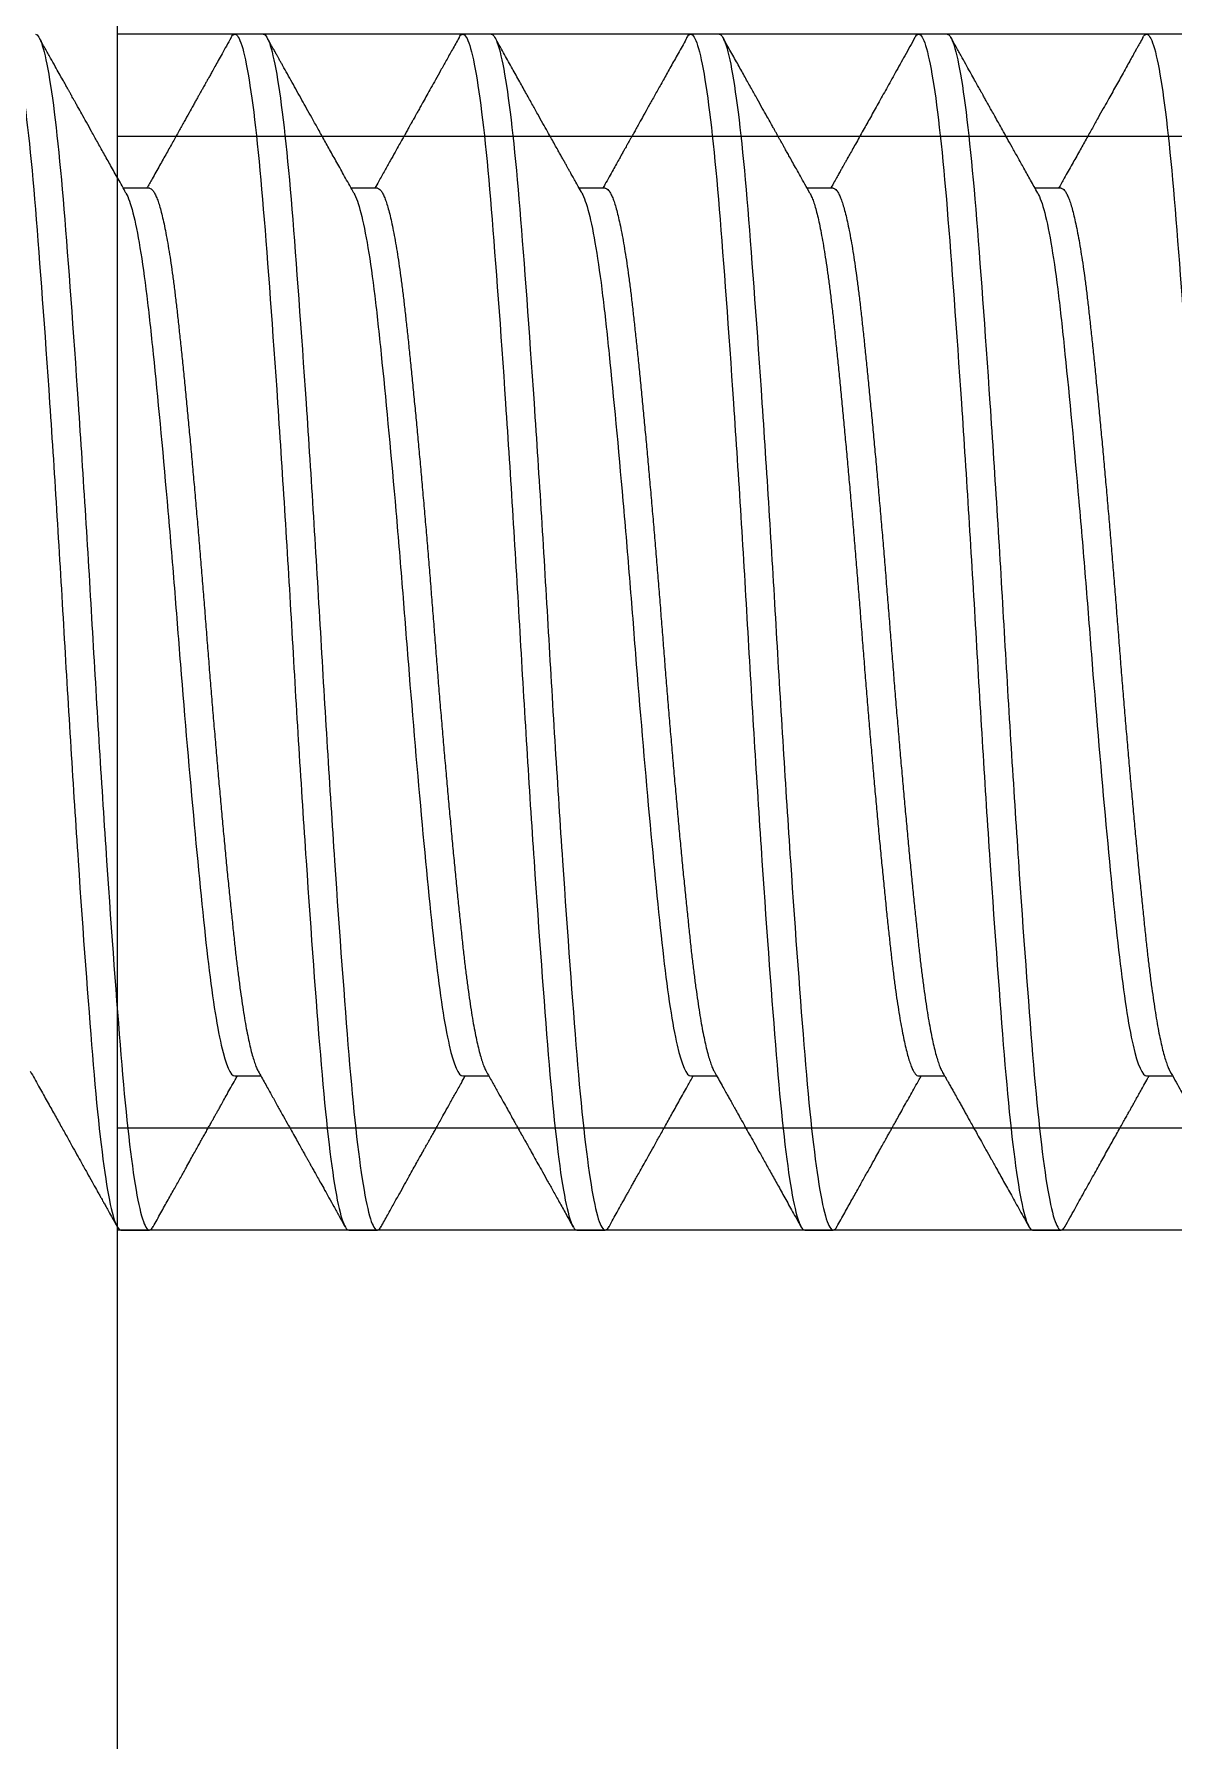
# Model space of a CAD drawing. Extents: x -82 to 113, y -82 to 93.
# Drawn here: x 25.2514 to 25.4077, y 70.3466 to 70.5806 of the extents above; entities that cross this region are included whole.
import ezdxf

# ---------------------------------------------------------------- set-up
doc = ezdxf.new("R2010")
doc.units = 0
doc.header["$MEASUREMENT"] = 0
doc.linetypes.add('HIDDEN', pattern=[0.375, 0.25, -0.125])
doc.linetypes.add('SLD-Solid', pattern=[0])
doc.layers.get('0').update_dxf_attribs({"linetype": 'CONTINUOUS'})
doc.layers.add('Ballons', color=7, linetype='CONTINUOUS')

# ---------------------------------------------------------------- blocks, each defined once
blk = doc.blocks.new('25206')
at = {"color": 7, "linetype": 'HIDDEN', "lineweight": 0}
for p, q in [((-0.082, 0), (-0.082, -0.59)), ((-0.068, 0), (-0.068, -0.59)), ((0.068, -0.59), (0.068, 0)), ((0.082, 0), (0.082, -0.59)), ((-0.082, -0.27), (-0.082, -0.59)), ((0.082, -0.27), (0.082, -0.59))]:
    blk.add_line(p, q, dxfattribs=at)
at = {"color": 7, "linetype": 'Continuous', "lineweight": 15}
blk.add_line((-0.375, -0.59), (0.375, -0.59), dxfattribs=at)
blk = doc.blocks.new('25174')
at = {"color": 7, "linetype": 'SLD-Solid', "lineweight": 15}
for p, q in [((0.5625, 0.082), (0.55859, 0.082)), ((0.59375, 0.082), (0.58984, 0.082)), ((0.625, 0.082), (0.62109, 0.082)), ((0.65625, 0.082), (0.65234, 0.082)), ((0.6875, 0.082), (0.68359, 0.082)), ((0.54688, 0.06086), (0.54331, 0.06086)), ((0.57812, 0.06086), (0.57456, 0.06086)), ((0.60938, 0.06086), (0.60581, 0.06086)), ((0.64063, 0.06086), (0.63706, 0.06086)), ((0.67187, 0.06086), (0.66831, 0.06086)), ((0.55859, -0.06086), (0.56216, -0.06086)), ((0.58984, -0.06086), (0.59341, -0.06086)), ((0.62109, -0.06086), (0.62466, -0.06086)), ((0.65234, -0.06086), (0.65591, -0.06086)), ((0.68359, -0.06086), (0.68716, -0.06086))]:
    blk.add_line(p, q, dxfattribs=at)
for points, knots in [([(0.54688, -0.082), (0.54627, -0.082), (0.5456, -0.07992), (0.54425, -0.0716), (0.54357, -0.06538), (0.54237, -0.05059), (0.54169, -0.04143), (0.54034, -0.02133), (0.53966, -0.01046), (0.53846, 0.01046), (0.53779, 0.02133), (0.53643, 0.04143), (0.53576, 0.05059), (0.53455, 0.06538), (0.53388, 0.0716), (0.53253, 0.07992), (0.53185, 0.082), (0.53125, 0.082)], [0, 0, 0, 0, 0.125, 0.125, 0.25, 0.25, 0.375, 0.375, 0.5, 0.5, 0.625, 0.625, 0.75, 0.75, 0.875, 0.875, 1, 1, 1, 1]), ([(0.55859, 0.082), (0.55853, 0.08199), (0.5584, 0.08196), (0.55823, 0.08179), (0.55812, 0.08159), (0.55808, 0.08151)], [0, 0, 0, 0, 0.3742095, 0.7511306, 1, 1, 1, 1]), ([(0.57422, -0.082), (0.57362, -0.082), (0.57294, -0.07992), (0.57159, -0.0716), (0.57091, -0.06538), (0.56971, -0.05059), (0.56904, -0.04143), (0.56768, -0.02133), (0.56701, -0.01046), (0.5658, 0.01046), (0.56513, 0.02133), (0.56378, 0.04143), (0.5631, 0.05059), (0.5619, 0.06538), (0.56122, 0.0716), (0.55987, 0.07992), (0.5592, 0.082), (0.55859, 0.082)], [0, 0, 0, 0, 0.125, 0.125, 0.25, 0.25, 0.375, 0.375, 0.5, 0.5, 0.625, 0.625, 0.75, 0.75, 0.875, 0.875, 1, 1, 1, 1]), ([(0.57812, -0.082), (0.57752, -0.082), (0.57685, -0.07992), (0.5755, -0.0716), (0.57482, -0.06538), (0.57362, -0.05059), (0.57294, -0.04143), (0.57159, -0.02133), (0.57091, -0.01046), (0.56971, 0.01046), (0.56904, 0.02133), (0.56768, 0.04143), (0.56701, 0.05059), (0.5658, 0.06538), (0.56513, 0.0716), (0.56378, 0.07992), (0.5631, 0.082), (0.5625, 0.082)], [0, 0, 0, 0, 0.125, 0.125, 0.25, 0.25, 0.375, 0.375, 0.5, 0.5, 0.625, 0.625, 0.75, 0.75, 0.875, 0.875, 1, 1, 1, 1]), ([(0.58984, 0.082), (0.58978, 0.08199), (0.58965, 0.08196), (0.58948, 0.08179), (0.58937, 0.08159), (0.58933, 0.08151)], [0, 0, 0, 0, 0.374058, 0.750827, 1, 1, 1, 1]), ([(0.60547, -0.082), (0.60487, -0.082), (0.60419, -0.07992), (0.60284, -0.0716), (0.60216, -0.06538), (0.60096, -0.05059), (0.60029, -0.04143), (0.59893, -0.02133), (0.59826, -0.01046), (0.59705, 0.01046), (0.59638, 0.02133), (0.59503, 0.04143), (0.59435, 0.05059), (0.59315, 0.06538), (0.59247, 0.0716), (0.59112, 0.07992), (0.59045, 0.082), (0.58984, 0.082)], [0, 0, 0, 0, 0.125, 0.125, 0.25, 0.25, 0.375, 0.375, 0.5, 0.5, 0.625, 0.625, 0.75, 0.75, 0.875, 0.875, 1, 1, 1, 1]), ([(0.60938, -0.082), (0.60877, -0.082), (0.6081, -0.07992), (0.60675, -0.0716), (0.60607, -0.06538), (0.60487, -0.05059), (0.60419, -0.04143), (0.60284, -0.02133), (0.60216, -0.01046), (0.60096, 0.01046), (0.60029, 0.02133), (0.59893, 0.04143), (0.59826, 0.05059), (0.59705, 0.06538), (0.59638, 0.0716), (0.59503, 0.07992), (0.59435, 0.082), (0.59375, 0.082)], [0, 0, 0, 0, 0.125, 0.125, 0.25, 0.25, 0.375, 0.375, 0.5, 0.5, 0.625, 0.625, 0.75, 0.75, 0.875, 0.875, 1, 1, 1, 1]), ([(0.62109, 0.082), (0.62103, 0.08199), (0.6209, 0.08196), (0.62073, 0.08179), (0.62062, 0.08159), (0.62058, 0.08151)], [0, 0, 0, 0, 0.374093, 0.750897, 1, 1, 1, 1]), ([(0.63672, -0.082), (0.63612, -0.082), (0.63544, -0.07992), (0.63409, -0.0716), (0.63341, -0.06538), (0.63221, -0.05059), (0.63154, -0.04143), (0.63018, -0.02133), (0.62951, -0.01046), (0.6283, 0.01046), (0.62763, 0.02133), (0.62628, 0.04143), (0.6256, 0.05059), (0.6244, 0.06538), (0.62372, 0.0716), (0.62237, 0.07992), (0.6217, 0.082), (0.62109, 0.082)], [0, 0, 0, 0, 0.125, 0.125, 0.25, 0.25, 0.375, 0.375, 0.5, 0.5, 0.625, 0.625, 0.75, 0.75, 0.875, 0.875, 1, 1, 1, 1]), ([(0.64063, -0.082), (0.64002, -0.082), (0.63935, -0.07992), (0.638, -0.0716), (0.63732, -0.06538), (0.63612, -0.05059), (0.63544, -0.04143), (0.63409, -0.02133), (0.63341, -0.01046), (0.63221, 0.01046), (0.63154, 0.02133), (0.63018, 0.04143), (0.62951, 0.05059), (0.6283, 0.06538), (0.62763, 0.0716), (0.62628, 0.07992), (0.6256, 0.082), (0.625, 0.082)], [0, 0, 0, 0, 0.125, 0.125, 0.25, 0.25, 0.375, 0.375, 0.5, 0.5, 0.625, 0.625, 0.75, 0.75, 0.875, 0.875, 1, 1, 1, 1]), ([(0.65234, 0.082), (0.65228, 0.08199), (0.65215, 0.08196), (0.65198, 0.08179), (0.65187, 0.08159), (0.65183, 0.08151)], [0, 0, 0, 0, 0.374184, 0.75108, 1, 1, 1, 1]), ([(0.66797, -0.082), (0.66737, -0.082), (0.66669, -0.07992), (0.66534, -0.0716), (0.66466, -0.06538), (0.66346, -0.05059), (0.66279, -0.04143), (0.66143, -0.02133), (0.66076, -0.01046), (0.65955, 0.01046), (0.65888, 0.02133), (0.65753, 0.04143), (0.65685, 0.05059), (0.65565, 0.06538), (0.65497, 0.0716), (0.65362, 0.07992), (0.65295, 0.082), (0.65234, 0.082)], [0, 0, 0, 0, 0.125, 0.125, 0.25, 0.25, 0.375, 0.375, 0.5, 0.5, 0.625, 0.625, 0.75, 0.75, 0.875, 0.875, 1, 1, 1, 1]), ([(0.67187, -0.082), (0.67127, -0.082), (0.6706, -0.07992), (0.66925, -0.0716), (0.66857, -0.06538), (0.66737, -0.05059), (0.66669, -0.04143), (0.66534, -0.02133), (0.66466, -0.01046), (0.66346, 0.01046), (0.66279, 0.02133), (0.66143, 0.04143), (0.66076, 0.05059), (0.65955, 0.06538), (0.65888, 0.0716), (0.65753, 0.07992), (0.65685, 0.082), (0.65625, 0.082)], [0, 0, 0, 0, 0.125, 0.125, 0.25, 0.25, 0.375, 0.375, 0.5, 0.5, 0.625, 0.625, 0.75, 0.75, 0.875, 0.875, 1, 1, 1, 1]), ([(0.68359, 0.082), (0.68353, 0.08199), (0.6834, 0.08196), (0.68323, 0.08179), (0.68312, 0.08159), (0.68308, 0.08151)], [0, 0, 0, 0, 0.3741315, 0.7509737, 1, 1, 1, 1]), ([(0.69922, -0.082), (0.69862, -0.082), (0.69794, -0.07992), (0.69659, -0.0716), (0.69591, -0.06538), (0.69471, -0.05059), (0.69404, -0.04143), (0.69268, -0.02133), (0.69201, -0.01046), (0.6908, 0.01046), (0.69013, 0.02133), (0.68878, 0.04143), (0.6881, 0.05059), (0.6869, 0.06538), (0.68622, 0.0716), (0.68487, 0.07992), (0.6842, 0.082), (0.68359, 0.082)], [0, 0, 0, 0, 0.125, 0.125, 0.25, 0.25, 0.375, 0.375, 0.5, 0.5, 0.625, 0.625, 0.75, 0.75, 0.875, 0.875, 1, 1, 1, 1]), ([(0.70313, -0.082), (0.70252, -0.082), (0.70185, -0.07992), (0.7005, -0.0716), (0.69982, -0.06538), (0.69862, -0.05059), (0.69794, -0.04143), (0.69659, -0.02133), (0.69591, -0.01046), (0.69471, 0.01046), (0.69404, 0.02133), (0.69268, 0.04143), (0.69201, 0.05059), (0.6908, 0.06538), (0.69013, 0.0716), (0.68878, 0.07992), (0.6881, 0.082), (0.6875, 0.082)], [0, 0, 0, 0, 0.125, 0.125, 0.25, 0.25, 0.375, 0.375, 0.5, 0.5, 0.625, 0.625, 0.75, 0.75, 0.875, 0.875, 1, 1, 1, 1]), ([(0.54367, 0.06021), (0.54322, 0.06102), (0.54235, 0.06258), (0.54107, 0.06486), (0.53987, 0.06701), (0.53873, 0.06904), (0.53767, 0.07095), (0.53683, 0.07245), (0.5362, 0.07359), (0.53577, 0.07435), (0.53539, 0.07504), (0.53506, 0.07563), (0.53478, 0.07612), (0.53457, 0.0765), (0.53442, 0.07677), (0.53433, 0.07694), (0.53425, 0.07707), (0.53417, 0.07722), (0.53404, 0.07746), (0.53383, 0.07782), (0.53356, 0.07832), (0.53321, 0.07894), (0.53279, 0.07969), (0.5323, 0.08057), (0.53195, 0.08119), (0.53177, 0.08153)], [0, 0, 0, 0, 0.11291, 0.219945, 0.32109, 0.416333, 0.505665, 0.589077, 0.628563, 0.665036, 0.697066, 0.724652, 0.747793, 0.766487, 0.777591, 0.786191, 0.790535, 0.795908, 0.807093, 0.824266, 0.847429, 0.876582, 0.911727, 0.952866, 1, 1, 1, 1]), ([(0.55808, 0.08153), (0.55763, 0.08073), (0.55676, 0.07917), (0.5555, 0.0769), (0.5543, 0.07476), (0.55317, 0.07274), (0.55212, 0.07085), (0.55129, 0.06936), (0.55066, 0.06824), (0.55024, 0.06749), (0.54987, 0.06682), (0.54954, 0.06624), (0.54927, 0.06576), (0.54907, 0.0654), (0.54892, 0.06513), (0.54884, 0.06498), (0.54878, 0.06487), (0.54872, 0.06478), (0.54864, 0.06463), (0.5485, 0.06438), (0.54829, 0.06401), (0.548, 0.06349), (0.54764, 0.06285), (0.54722, 0.06208), (0.54684, 0.0614), (0.5466, 0.06098), (0.54653, 0.06086)], [0, 0, 0, 0, 0.116115, 0.226005, 0.329674, 0.427131, 0.518382, 0.603431, 0.643631, 0.680689, 0.713155, 0.741029, 0.764314, 0.783009, 0.79402, 0.80245, 0.805698, 0.80935, 0.816246, 0.826541, 0.845555, 0.870611, 0.901705, 0.938835, 0.981999, 1, 1, 1, 1]), ([(0.57492, 0.06021), (0.57481, 0.06042), (0.5746, 0.06079), (0.57432, 0.06129), (0.57411, 0.06167), (0.57393, 0.06199), (0.57378, 0.06226), (0.57362, 0.06254), (0.57336, 0.063), (0.57301, 0.06363), (0.57261, 0.06435), (0.57226, 0.06497), (0.57196, 0.06551), (0.57166, 0.06604), (0.57135, 0.0666), (0.57099, 0.06724), (0.57057, 0.068), (0.57007, 0.06889), (0.56951, 0.06989), (0.56888, 0.07102), (0.56819, 0.07225), (0.56738, 0.0737), (0.56645, 0.07537), (0.56539, 0.07728), (0.56423, 0.07935), (0.56343, 0.08078), (0.56302, 0.08153)], [0, 0, 0, 0, 0.028731, 0.052064, 0.069999, 0.083267, 0.096116, 0.109224, 0.122595, 0.160487, 0.197747, 0.223581, 0.248763, 0.273293, 0.298126, 0.327337, 0.36361, 0.405335, 0.452512, 0.505143, 0.563232, 0.62678, 0.70869, 0.798192, 0.895294, 1, 1, 1, 1]), ([(0.58933, 0.08153), (0.58897, 0.08089), (0.58829, 0.07967), (0.58731, 0.0779), (0.5864, 0.07628), (0.58557, 0.07479), (0.58481, 0.07344), (0.58416, 0.07227), (0.58361, 0.07128), (0.58315, 0.07046), (0.58274, 0.06973), (0.5824, 0.06911), (0.5821, 0.06859), (0.58186, 0.06815), (0.58159, 0.06767), (0.58125, 0.06706), (0.58081, 0.06627), (0.58031, 0.06538), (0.57977, 0.06441), (0.57921, 0.06341), (0.57864, 0.06239), (0.57816, 0.06154), (0.57787, 0.06102), (0.57778, 0.06086)], [0, 0, 0, 0, 0.092119, 0.177529, 0.256235, 0.328241, 0.393552, 0.452169, 0.49709, 0.537098, 0.572195, 0.602382, 0.627662, 0.648033, 0.665028, 0.698203, 0.736491, 0.77989, 0.827656, 0.876343, 0.925515, 0.976155, 1, 1, 1, 1]), ([(0.60617, 0.06021), (0.60598, 0.06056), (0.60561, 0.06122), (0.6051, 0.06214), (0.60466, 0.06292), (0.6043, 0.06356), (0.60404, 0.06403), (0.60386, 0.06435), (0.60373, 0.06457), (0.60363, 0.06476), (0.60354, 0.06492), (0.60345, 0.06508), (0.60335, 0.06526), (0.60323, 0.06546), (0.60311, 0.06569), (0.60292, 0.06603), (0.60265, 0.06651), (0.60229, 0.06715), (0.60185, 0.06794), (0.60132, 0.06888), (0.6007, 0.07), (0.6, 0.07125), (0.59922, 0.07264), (0.59837, 0.07417), (0.59745, 0.07582), (0.59646, 0.0776), (0.59539, 0.07952), (0.59465, 0.08084), (0.59427, 0.08153)], [0, 0, 0, 0, 0.049359, 0.092369, 0.129028, 0.159331, 0.183276, 0.195011, 0.204262, 0.214507, 0.220695, 0.227998, 0.236452, 0.246059, 0.256818, 0.268731, 0.293684, 0.323721, 0.359106, 0.40468, 0.456858, 0.51564, 0.581032, 0.653036, 0.730193, 0.813737, 0.903671, 1, 1, 1, 1]), ([(0.62058, 0.08153), (0.62038, 0.08118), (0.62002, 0.08052), (0.6195, 0.0796), (0.61906, 0.07881), (0.61869, 0.07815), (0.61842, 0.07767), (0.61824, 0.07733), (0.6181, 0.07708), (0.61799, 0.07688), (0.61788, 0.0767), (0.6178, 0.07655), (0.61771, 0.07638), (0.6176, 0.07618), (0.61747, 0.07596), (0.61729, 0.07564), (0.61704, 0.07518), (0.61669, 0.07456), (0.61626, 0.07379), (0.61574, 0.07286), (0.61512, 0.07176), (0.61443, 0.07051), (0.61365, 0.06912), (0.6128, 0.0676), (0.61187, 0.06594), (0.61088, 0.06415), (0.60992, 0.06245), (0.6093, 0.06133), (0.60903, 0.06086)], [0, 0, 0, 0, 0.050738, 0.095209, 0.133415, 0.165356, 0.191037, 0.203907, 0.214331, 0.22674, 0.23329, 0.240394, 0.248664, 0.258097, 0.268696, 0.280458, 0.30515, 0.335142, 0.370812, 0.417085, 0.470355, 0.530618, 0.597868, 0.672101, 0.751798, 0.838218, 0.931353, 1, 1, 1, 1]), ([(0.63742, 0.06021), (0.63715, 0.0607), (0.63663, 0.06162), (0.6359, 0.06294), (0.63524, 0.06411), (0.63467, 0.06514), (0.63417, 0.06602), (0.63376, 0.06677), (0.63343, 0.06735), (0.63318, 0.06779), (0.633, 0.06813), (0.63284, 0.0684), (0.6327, 0.06866), (0.63254, 0.06894), (0.63234, 0.06929), (0.63208, 0.06976), (0.63175, 0.07036), (0.63134, 0.0711), (0.63085, 0.07196), (0.6303, 0.07296), (0.62967, 0.07407), (0.62898, 0.07532), (0.62821, 0.07669), (0.62738, 0.07819), (0.62647, 0.07982), (0.62584, 0.08094), (0.62552, 0.08153)], [0, 0, 0, 0, 0.068434, 0.130148, 0.185136, 0.233396, 0.274921, 0.309707, 0.337753, 0.356761, 0.372084, 0.385013, 0.395547, 0.408455, 0.424922, 0.445099, 0.474212, 0.508857, 0.549431, 0.595947, 0.648409, 0.70682, 0.77118, 0.841494, 0.917767, 1, 1, 1, 1]), ([(0.65183, 0.08153), (0.65152, 0.08098), (0.65094, 0.07994), (0.6501, 0.07843), (0.64933, 0.07705), (0.64863, 0.07579), (0.648, 0.07466), (0.64743, 0.07365), (0.64696, 0.0728), (0.64656, 0.07209), (0.64624, 0.07152), (0.64598, 0.07105), (0.64577, 0.07066), (0.64561, 0.07038), (0.6455, 0.07019), (0.64542, 0.07004), (0.64532, 0.06987), (0.64518, 0.06962), (0.64498, 0.06926), (0.64472, 0.0688), (0.64441, 0.06824), (0.64405, 0.06759), (0.64359, 0.06677), (0.64303, 0.06577), (0.64237, 0.06459), (0.64162, 0.06326), (0.64092, 0.062), (0.64046, 0.06118), (0.64028, 0.06086)], [0, 0, 0, 0, 0.078978, 0.151885, 0.218729, 0.27951, 0.334232, 0.3829, 0.425513, 0.457837, 0.485528, 0.508589, 0.52702, 0.540821, 0.549995, 0.555167, 0.561716, 0.57451, 0.591943, 0.61404, 0.640968, 0.672758, 0.709407, 0.759796, 0.817173, 0.881535, 0.952872, 1, 1, 1, 1]), ([(0.66867, 0.06021), (0.66837, 0.06076), (0.66777, 0.06182), (0.66691, 0.06336), (0.66612, 0.06478), (0.66539, 0.06609), (0.66472, 0.06728), (0.66412, 0.06836), (0.66358, 0.06932), (0.66311, 0.07017), (0.6627, 0.0709), (0.66237, 0.07149), (0.66211, 0.07195), (0.66193, 0.07228), (0.6618, 0.07251), (0.6617, 0.07269), (0.66159, 0.07288), (0.66143, 0.07317), (0.6612, 0.07359), (0.66089, 0.07413), (0.66051, 0.07481), (0.66007, 0.07561), (0.65954, 0.07655), (0.65895, 0.07761), (0.65829, 0.0788), (0.65755, 0.08012), (0.65704, 0.08105), (0.65677, 0.08153)], [0, 0, 0, 0, 0.077359, 0.149376, 0.216044, 0.277358, 0.333314, 0.383907, 0.429132, 0.468987, 0.503468, 0.532464, 0.552105, 0.567601, 0.578951, 0.584742, 0.592285, 0.605867, 0.625486, 0.651145, 0.682844, 0.720585, 0.764371, 0.814202, 0.870082, 0.932013, 1, 1, 1, 1]), ([(0.68308, 0.08153), (0.68272, 0.08089), (0.68204, 0.07966), (0.68105, 0.0779), (0.68015, 0.07628), (0.67933, 0.07482), (0.67864, 0.07358), (0.67807, 0.07256), (0.67761, 0.07172), (0.67719, 0.07098), (0.67682, 0.07032), (0.67647, 0.06969), (0.67613, 0.06908), (0.67579, 0.06847), (0.67548, 0.06791), (0.6752, 0.06742), (0.675, 0.06705), (0.67485, 0.06679), (0.67473, 0.06657), (0.67456, 0.06627), (0.67435, 0.0659), (0.6741, 0.06546), (0.67379, 0.06489), (0.6734, 0.06419), (0.67293, 0.06335), (0.6724, 0.0624), (0.67192, 0.06156), (0.67163, 0.06103), (0.67153, 0.06086)], [0, 0, 0, 0, 0.092695, 0.178096, 0.25621, 0.32704, 0.39059, 0.435418, 0.475756, 0.511605, 0.543004, 0.571875, 0.602921, 0.632093, 0.659391, 0.684136, 0.704372, 0.711894, 0.722438, 0.736681, 0.754624, 0.776265, 0.801603, 0.836885, 0.877488, 0.923406, 0.974637, 1, 1, 1, 1]), ([(0.69992, 0.06021), (0.69954, 0.06089), (0.69881, 0.0622), (0.69775, 0.0641), (0.69676, 0.06587), (0.69584, 0.06751), (0.695, 0.06901), (0.69423, 0.07039), (0.69354, 0.07163), (0.69285, 0.07287), (0.69216, 0.0741), (0.69148, 0.07532), (0.69099, 0.07619), (0.69069, 0.07674), (0.69054, 0.07701), (0.6904, 0.07725), (0.69028, 0.07746), (0.69015, 0.0777), (0.68998, 0.07801), (0.68973, 0.07845), (0.68941, 0.07902), (0.68902, 0.07973), (0.68854, 0.08059), (0.6882, 0.0812), (0.68802, 0.08153)], [0, 0, 0, 0, 0.0953531, 0.184539, 0.2675499, 0.3443778, 0.4150156, 0.4794574, 0.5376969, 0.5899218, 0.6534386, 0.7107821, 0.7619477, 0.7759693, 0.7886178, 0.7997836, 0.8094665, 0.8190069, 0.8329536, 0.8533862, 0.880306, 0.9137134, 0.9536103, 1, 1, 1, 1]), ([(0.5618, -0.06021), (0.56118, -0.05912), (0.56052, -0.05654), (0.55956, -0.0508), (0.55925, -0.04858), (0.55865, -0.04369), (0.55837, -0.04104), (0.55746, -0.03222), (0.55681, -0.02528), (0.55584, -0.01428), (0.55553, -0.01052), (0.55492, -0.00303), (0.55464, 0.00066), (0.55374, 0.01188), (0.55309, 0.01948), (0.55181, 0.03333), (0.5512, 0.03948), (0.55002, 0.04963), (0.54938, 0.05384), (0.54809, 0.05946), (0.54745, 0.06086), (0.54688, 0.06086)], [0, 0, 0, 0, 0.125, 0.125, 0.1875, 0.1875, 0.25, 0.25, 0.375, 0.375, 0.4375, 0.4375, 0.5, 0.5, 0.625, 0.625, 0.75, 0.75, 0.875, 0.875, 1, 1, 1, 1]), ([(0.59305, -0.06021), (0.59304, -0.06021), (0.59296, -0.06009), (0.5928, -0.05972), (0.59255, -0.05908), (0.5923, -0.05828), (0.59205, -0.05735), (0.5918, -0.05628), (0.59155, -0.05507), (0.5913, -0.05371), (0.59105, -0.05222), (0.5908, -0.0506), (0.59055, -0.04887), (0.59031, -0.04703), (0.59007, -0.04509), (0.58984, -0.04305), (0.58961, -0.04092), (0.58938, -0.03868), (0.58914, -0.03633), (0.58889, -0.03388), (0.58864, -0.03135), (0.5884, -0.02875), (0.58815, -0.0261), (0.5879, -0.02337), (0.58765, -0.02057), (0.58739, -0.01771), (0.58714, -0.01478), (0.58689, -0.01184), (0.58665, -0.00887), (0.5864, -0.00591), (0.58617, -0.00295), (0.58594, 0), (0.58571, 0.00294), (0.58547, 0.0059), (0.58523, 0.00885), (0.58499, 0.01181), (0.58474, 0.01473), (0.58449, 0.01762), (0.58424, 0.02044), (0.58399, 0.02323), (0.58374, 0.02597), (0.58349, 0.02867), (0.58323, 0.03131), (0.58298, 0.03386), (0.58274, 0.03632), (0.5825, 0.03867), (0.58226, 0.04091), (0.58203, 0.04305), (0.5818, 0.04508), (0.58157, 0.04702), (0.58133, 0.04885), (0.58108, 0.05058), (0.58083, 0.05219), (0.58058, 0.05367), (0.58033, 0.05501), (0.58008, 0.05622), (0.57983, 0.0573), (0.57958, 0.05825), (0.57933, 0.05906), (0.57908, 0.05972), (0.57883, 0.06023), (0.57859, 0.0606), (0.57836, 0.0608), (0.5782, 0.06088), (0.57812, 0.06086), (0.57812, 0.06086)], [0, 0, 0, 0, 0.000092, 0.016542, 0.033074, 0.049371, 0.065709, 0.082066, 0.098425, 0.115097, 0.131728, 0.148297, 0.164784, 0.181169, 0.197434, 0.213561, 0.229652, 0.245881, 0.26223, 0.27868, 0.295213, 0.31151, 0.327847, 0.344205, 0.360563, 0.377235, 0.393866, 0.410435, 0.426922, 0.443307, 0.459572, 0.475699, 0.49179, 0.508019, 0.524368, 0.540819, 0.557351, 0.573648, 0.589986, 0.606343, 0.622702, 0.639373, 0.656004, 0.672573, 0.68906, 0.705446, 0.721711, 0.737837, 0.753929, 0.770158, 0.786507, 0.802957, 0.819489, 0.835787, 0.852124, 0.868482, 0.88484, 0.901512, 0.918143, 0.934712, 0.951199, 0.967584, 0.983849, 0.999976, 1, 1, 1, 1]), ([(0.6243, -0.06021), (0.62368, -0.05912), (0.62302, -0.05654), (0.62206, -0.0508), (0.62175, -0.04858), (0.62115, -0.04369), (0.62087, -0.04104), (0.61996, -0.03222), (0.61931, -0.02528), (0.61834, -0.01428), (0.61803, -0.01052), (0.61742, -0.00303), (0.61714, 0.00066), (0.61624, 0.01188), (0.61559, 0.01948), (0.61431, 0.03333), (0.6137, 0.03948), (0.61252, 0.04963), (0.61188, 0.05384), (0.61059, 0.05946), (0.60995, 0.06086), (0.60938, 0.06086)], [0, 0, 0, 0, 0.125, 0.125, 0.1875, 0.1875, 0.25, 0.25, 0.375, 0.375, 0.4375, 0.4375, 0.5, 0.5, 0.625, 0.625, 0.75, 0.75, 0.875, 0.875, 1, 1, 1, 1]), ([(0.65555, -0.06021), (0.65493, -0.05912), (0.65427, -0.05654), (0.65331, -0.0508), (0.653, -0.04858), (0.6524, -0.04369), (0.65212, -0.04104), (0.65121, -0.03222), (0.65056, -0.02528), (0.64959, -0.01428), (0.64928, -0.01052), (0.64867, -0.00303), (0.64839, 0.00066), (0.64749, 0.01188), (0.64684, 0.01948), (0.64556, 0.03333), (0.64495, 0.03948), (0.64377, 0.04963), (0.64313, 0.05384), (0.64184, 0.05946), (0.6412, 0.06086), (0.64063, 0.06086)], [0, 0, 0, 0, 0.125, 0.125, 0.1875, 0.1875, 0.25, 0.25, 0.375, 0.375, 0.4375, 0.4375, 0.5, 0.5, 0.625, 0.625, 0.75, 0.75, 0.875, 0.875, 1, 1, 1, 1]), ([(0.6868, -0.06021), (0.68618, -0.05912), (0.68552, -0.05654), (0.68456, -0.0508), (0.68425, -0.04858), (0.68365, -0.04369), (0.68337, -0.04104), (0.68246, -0.03222), (0.68181, -0.02528), (0.68084, -0.01428), (0.68053, -0.01052), (0.67992, -0.00303), (0.67964, 0.00066), (0.67874, 0.01188), (0.67809, 0.01948), (0.6768, 0.03333), (0.6762, 0.03948), (0.67502, 0.04963), (0.67438, 0.05384), (0.67309, 0.05946), (0.67245, 0.06086), (0.67187, 0.06086)], [0, 0, 0, 0, 0.125, 0.125, 0.1875, 0.1875, 0.25, 0.25, 0.375, 0.375, 0.4375, 0.4375, 0.5, 0.5, 0.625, 0.625, 0.75, 0.75, 0.875, 0.875, 1, 1, 1, 1]), ([(0.55859, -0.06086), (0.55852, -0.06085), (0.55836, -0.06082), (0.55813, -0.0606), (0.55789, -0.06024), (0.55764, -0.05973), (0.55739, -0.05907), (0.55715, -0.05828), (0.5569, -0.05735), (0.55665, -0.05628), (0.5564, -0.05507), (0.55614, -0.05371), (0.55589, -0.05222), (0.55564, -0.0506), (0.5554, -0.04887), (0.55515, -0.04703), (0.55492, -0.04509), (0.55469, -0.04305), (0.55446, -0.04092), (0.55422, -0.03868), (0.55398, -0.03633), (0.55374, -0.03388), (0.55349, -0.03135), (0.55324, -0.02875), (0.55299, -0.0261), (0.55274, -0.02337), (0.55249, -0.02057), (0.55224, -0.01771), (0.55198, -0.01478), (0.55173, -0.01184), (0.55149, -0.00887), (0.55125, -0.00591), (0.55101, -0.00295), (0.55078, 0), (0.55055, 0.00294), (0.55032, 0.0059), (0.55008, 0.00885), (0.54983, 0.01181), (0.54958, 0.01473), (0.54933, 0.01762), (0.54908, 0.02044), (0.54883, 0.02323), (0.54858, 0.02597), (0.54833, 0.02867), (0.54808, 0.03131), (0.54783, 0.03386), (0.54758, 0.03632), (0.54734, 0.03867), (0.5471, 0.04091), (0.54688, 0.04305), (0.54665, 0.04508), (0.54641, 0.04702), (0.54617, 0.04885), (0.54592, 0.05058), (0.54568, 0.05219), (0.54543, 0.05367), (0.54518, 0.05501), (0.54493, 0.05622), (0.54468, 0.0573), (0.54442, 0.05825), (0.54417, 0.05906), (0.54392, 0.05971), (0.54376, 0.06009), (0.54367, 0.06021), (0.54367, 0.06021)], [0, 0, 0, 0, 0.016083, 0.032313, 0.048663, 0.065114, 0.081647, 0.097945, 0.114283, 0.130642, 0.147001, 0.163673, 0.180305, 0.196875, 0.213363, 0.229749, 0.246015, 0.262142, 0.278234, 0.294464, 0.310814, 0.327265, 0.343798, 0.360096, 0.376434, 0.392793, 0.409152, 0.425825, 0.442456, 0.459026, 0.475514, 0.4919, 0.508166, 0.524293, 0.540385, 0.556615, 0.572965, 0.589416, 0.605949, 0.622247, 0.638585, 0.654944, 0.671303, 0.687976, 0.704607, 0.721177, 0.737665, 0.754051, 0.770317, 0.786444, 0.802537, 0.818766, 0.835116, 0.851567, 0.8681, 0.884398, 0.900737, 0.917095, 0.933454, 0.950127, 0.966759, 0.983328, 0.999816, 1, 1, 1, 1]), ([(0.58984, -0.06086), (0.58977, -0.06085), (0.58961, -0.06082), (0.58938, -0.0606), (0.58914, -0.06024), (0.58889, -0.05973), (0.58864, -0.05907), (0.5884, -0.05828), (0.58815, -0.05735), (0.5879, -0.05628), (0.58765, -0.05507), (0.58739, -0.05371), (0.58714, -0.05222), (0.58689, -0.0506), (0.58665, -0.04887), (0.5864, -0.04703), (0.58617, -0.04509), (0.58594, -0.04305), (0.58571, -0.04092), (0.58547, -0.03868), (0.58523, -0.03633), (0.58499, -0.03388), (0.58474, -0.03135), (0.58449, -0.02875), (0.58424, -0.0261), (0.58399, -0.02337), (0.58374, -0.02057), (0.58349, -0.01771), (0.58323, -0.01478), (0.58298, -0.01184), (0.58274, -0.00887), (0.5825, -0.00591), (0.58226, -0.00295), (0.58203, 0), (0.5818, 0.00294), (0.58157, 0.0059), (0.58133, 0.00885), (0.58108, 0.01181), (0.58083, 0.01473), (0.58058, 0.01762), (0.58033, 0.02044), (0.58008, 0.02323), (0.57983, 0.02597), (0.57958, 0.02867), (0.57933, 0.03131), (0.57908, 0.03386), (0.57883, 0.03632), (0.57859, 0.03867), (0.57835, 0.04091), (0.57813, 0.04305), (0.5779, 0.04508), (0.57766, 0.04702), (0.57742, 0.04885), (0.57717, 0.05058), (0.57693, 0.05219), (0.57668, 0.05367), (0.57643, 0.05501), (0.57618, 0.05622), (0.57593, 0.0573), (0.57567, 0.05825), (0.57542, 0.05906), (0.57517, 0.05971), (0.57501, 0.06009), (0.57492, 0.06021), (0.57492, 0.06021)], [0, 0, 0, 0, 0.0160787, 0.0323086, 0.0486586, 0.0651099, 0.0816429, 0.097941, 0.1142792, 0.1306379, 0.1469971, 0.1636699, 0.1803016, 0.1968715, 0.2133594, 0.2297457, 0.2460116, 0.2621391, 0.2782312, 0.2944612, 0.3108112, 0.3272624, 0.3437955, 0.3600936, 0.3764319, 0.3927905, 0.4091497, 0.4258225, 0.4424542, 0.4590241, 0.475512, 0.4918983, 0.5081642, 0.5242917, 0.5403839, 0.5566138, 0.5729638, 0.589415, 0.6059481, 0.6222462, 0.6385844, 0.6549431, 0.6713023, 0.6879751, 0.7046068, 0.7211767, 0.7376646, 0.7540509, 0.7703168, 0.7864443, 0.8025364, 0.8187664, 0.8351164, 0.8515676, 0.8681007, 0.8843988, 0.900737, 0.9170957, 0.9334549, 0.9501277, 0.9667594, 0.9833293, 0.9998172, 1, 1, 1, 1]), ([(0.62109, -0.06086), (0.62109, -0.06086), (0.62102, -0.06088), (0.62086, -0.0608), (0.62063, -0.0606), (0.62039, -0.06024), (0.62014, -0.05973), (0.61989, -0.05907), (0.61965, -0.05828), (0.6194, -0.05735), (0.61915, -0.05628), (0.6189, -0.05507), (0.61864, -0.05371), (0.61839, -0.05222), (0.61814, -0.0506), (0.6179, -0.04887), (0.61765, -0.04703), (0.61742, -0.04509), (0.61719, -0.04305), (0.61696, -0.04092), (0.61672, -0.03868), (0.61648, -0.03633), (0.61624, -0.03388), (0.61599, -0.03135), (0.61574, -0.02875), (0.61549, -0.0261), (0.61524, -0.02337), (0.61499, -0.02057), (0.61474, -0.01771), (0.61448, -0.01478), (0.61423, -0.01184), (0.61399, -0.00887), (0.61375, -0.00591), (0.61351, -0.00295), (0.61328, 0), (0.61305, 0.00294), (0.61282, 0.0059), (0.61258, 0.00885), (0.61233, 0.01181), (0.61208, 0.01473), (0.61183, 0.01762), (0.61158, 0.02044), (0.61133, 0.02323), (0.61108, 0.02597), (0.61083, 0.02867), (0.61058, 0.03131), (0.61033, 0.03386), (0.61008, 0.03632), (0.60984, 0.03867), (0.6096, 0.04091), (0.60938, 0.04305), (0.60915, 0.04508), (0.60891, 0.04702), (0.60867, 0.04885), (0.60842, 0.05058), (0.60818, 0.05219), (0.60793, 0.05367), (0.60768, 0.05501), (0.60743, 0.05622), (0.60718, 0.0573), (0.60692, 0.05825), (0.60667, 0.05906), (0.60642, 0.05971), (0.60626, 0.06009), (0.60617, 0.06021), (0.60617, 0.06021)], [0, 0, 0, 0, 0.000023, 0.016115, 0.032344, 0.048693, 0.065144, 0.081676, 0.097974, 0.114311, 0.130669, 0.147028, 0.1637, 0.180331, 0.1969, 0.213388, 0.229773, 0.246038, 0.262165, 0.278257, 0.294486, 0.310836, 0.327286, 0.343818, 0.360116, 0.376454, 0.392812, 0.40917, 0.425842, 0.442473, 0.459043, 0.47553, 0.491915, 0.508181, 0.524308, 0.540399, 0.556628, 0.572978, 0.589428, 0.605961, 0.622258, 0.638596, 0.654954, 0.671312, 0.687984, 0.704616, 0.721185, 0.737672, 0.754058, 0.770323, 0.78645, 0.802541, 0.818771, 0.83512, 0.851571, 0.868103, 0.8844, 0.900738, 0.917096, 0.933454, 0.950127, 0.966758, 0.983327, 0.999814, 1, 1, 1, 1]), ([(0.65234, -0.06086), (0.65234, -0.06086), (0.65226, -0.06088), (0.65212, -0.0608), (0.65188, -0.0606), (0.65164, -0.06024), (0.65139, -0.05973), (0.65114, -0.05907), (0.6509, -0.05828), (0.65065, -0.05735), (0.6504, -0.05628), (0.65015, -0.05507), (0.64989, -0.05371), (0.64964, -0.05222), (0.64939, -0.0506), (0.64915, -0.04887), (0.6489, -0.04703), (0.64867, -0.04509), (0.64844, -0.04305), (0.64821, -0.04092), (0.64797, -0.03868), (0.64773, -0.03633), (0.64749, -0.03388), (0.64724, -0.03135), (0.64699, -0.02875), (0.64674, -0.0261), (0.64649, -0.02337), (0.64624, -0.02057), (0.64599, -0.01771), (0.64573, -0.01478), (0.64548, -0.01184), (0.64524, -0.00887), (0.645, -0.00591), (0.64476, -0.00295), (0.64453, 0), (0.6443, 0.00294), (0.64407, 0.0059), (0.64383, 0.00885), (0.64358, 0.01181), (0.64333, 0.01473), (0.64308, 0.01762), (0.64283, 0.02044), (0.64258, 0.02323), (0.64233, 0.02597), (0.64208, 0.02867), (0.64183, 0.03131), (0.64158, 0.03386), (0.64133, 0.03632), (0.64109, 0.03867), (0.64085, 0.04091), (0.64063, 0.04305), (0.6404, 0.04508), (0.64016, 0.04702), (0.63992, 0.04885), (0.63967, 0.05058), (0.63943, 0.05219), (0.63918, 0.05367), (0.63893, 0.05501), (0.63868, 0.05622), (0.63843, 0.0573), (0.63817, 0.05825), (0.63792, 0.05906), (0.63767, 0.05971), (0.63751, 0.06009), (0.63742, 0.06021), (0.63742, 0.06021)], [0, 0, 0, 0, 0.000007, 0.016099, 0.032328, 0.048678, 0.065128, 0.081661, 0.097958, 0.114296, 0.130654, 0.147013, 0.163685, 0.180316, 0.196886, 0.213373, 0.229759, 0.246024, 0.262151, 0.278242, 0.294472, 0.310821, 0.327272, 0.343804, 0.360102, 0.37644, 0.392798, 0.409156, 0.425829, 0.44246, 0.459029, 0.475516, 0.491902, 0.508168, 0.524294, 0.540386, 0.556615, 0.572965, 0.589416, 0.605948, 0.622246, 0.638583, 0.654941, 0.6713, 0.687972, 0.704603, 0.721173, 0.73766, 0.754046, 0.770311, 0.786438, 0.80253, 0.818759, 0.835108, 0.851559, 0.868092, 0.884389, 0.900727, 0.917085, 0.933444, 0.950116, 0.966747, 0.983316, 0.999804, 1, 1, 1, 1]), ([(0.68359, -0.06086), (0.68352, -0.06085), (0.68336, -0.06082), (0.68313, -0.0606), (0.68289, -0.06024), (0.68264, -0.05973), (0.68239, -0.05907), (0.68215, -0.05828), (0.6819, -0.05735), (0.68165, -0.05628), (0.6814, -0.05507), (0.68114, -0.05371), (0.68089, -0.05222), (0.68064, -0.0506), (0.6804, -0.04887), (0.68015, -0.04703), (0.67992, -0.04509), (0.67969, -0.04305), (0.67946, -0.04092), (0.67922, -0.03868), (0.67898, -0.03633), (0.67874, -0.03388), (0.67849, -0.03135), (0.67824, -0.02875), (0.67799, -0.0261), (0.67774, -0.02337), (0.67749, -0.02057), (0.67724, -0.01771), (0.67698, -0.01478), (0.67673, -0.01184), (0.67649, -0.00887), (0.67625, -0.00591), (0.67601, -0.00295), (0.67578, 0), (0.67555, 0.00294), (0.67532, 0.0059), (0.67508, 0.00885), (0.67483, 0.01181), (0.67458, 0.01473), (0.67433, 0.01762), (0.67408, 0.02044), (0.67383, 0.02323), (0.67358, 0.02597), (0.67333, 0.02867), (0.67308, 0.03131), (0.67283, 0.03386), (0.67258, 0.03632), (0.67234, 0.03867), (0.6721, 0.04091), (0.67188, 0.04305), (0.67165, 0.04508), (0.67141, 0.04702), (0.67117, 0.04885), (0.67092, 0.05058), (0.67068, 0.05219), (0.67043, 0.05367), (0.67018, 0.05501), (0.66993, 0.05622), (0.66968, 0.0573), (0.66942, 0.05825), (0.66917, 0.05906), (0.66892, 0.05971), (0.66876, 0.06009), (0.66867, 0.06021), (0.66867, 0.06021)], [0, 0, 0, 0, 0.016074, 0.032304, 0.048654, 0.065105, 0.081638, 0.097936, 0.114274, 0.130633, 0.146992, 0.163665, 0.180297, 0.196867, 0.213354, 0.229741, 0.246007, 0.262134, 0.278226, 0.294456, 0.310806, 0.327257, 0.34379, 0.360088, 0.376427, 0.392785, 0.409144, 0.425817, 0.442449, 0.459019, 0.475507, 0.491893, 0.508159, 0.524286, 0.540378, 0.556608, 0.572958, 0.589409, 0.605942, 0.622241, 0.638579, 0.654937, 0.671297, 0.687969, 0.704601, 0.721171, 0.737659, 0.754045, 0.770311, 0.786438, 0.80253, 0.81876, 0.83511, 0.851562, 0.868095, 0.884393, 0.900731, 0.917089, 0.933449, 0.950121, 0.966753, 0.983323, 0.999811, 1, 1, 1, 1]), ([(0.5618, -0.06021), (0.56212, -0.0608), (0.56276, -0.06193), (0.56367, -0.06357), (0.56452, -0.06508), (0.56529, -0.06646), (0.56599, -0.06771), (0.56661, -0.06883), (0.56717, -0.06982), (0.56765, -0.07069), (0.56807, -0.07143), (0.5684, -0.07202), (0.56866, -0.07249), (0.56885, -0.07284), (0.56901, -0.07312), (0.56915, -0.07338), (0.56931, -0.07365), (0.5695, -0.07399), (0.56974, -0.07443), (0.57007, -0.07501), (0.57048, -0.07575), (0.57097, -0.07663), (0.57154, -0.07765), (0.57219, -0.07882), (0.57292, -0.08013), (0.57343, -0.08105), (0.5737, -0.08153)], [0, 0, 0, 0, 0.0827633, 0.1595173, 0.2302561, 0.2949727, 0.3536624, 0.4063191, 0.4529394, 0.4935182, 0.528074, 0.5570669, 0.577124, 0.59345, 0.6062464, 0.6168215, 0.6297667, 0.6450811, 0.6641187, 0.6921165, 0.726772, 0.7680887, 0.8160669, 0.8707098, 0.9320196, 1, 1, 1, 1]), ([(0.59305, -0.06021), (0.59327, -0.06062), (0.5937, -0.06139), (0.59432, -0.06249), (0.59487, -0.06348), (0.59537, -0.06437), (0.59579, -0.06512), (0.59614, -0.06574), (0.59642, -0.06624), (0.59665, -0.06666), (0.59685, -0.06701), (0.59701, -0.06729), (0.59713, -0.06752), (0.59723, -0.0677), (0.59734, -0.0679), (0.59747, -0.06813), (0.59764, -0.06843), (0.59785, -0.0688), (0.59809, -0.06924), (0.59845, -0.06988), (0.59895, -0.07077), (0.59959, -0.07191), (0.6003, -0.07319), (0.60109, -0.0746), (0.60195, -0.07614), (0.60288, -0.07782), (0.60389, -0.07963), (0.60459, -0.08088), (0.60495, -0.08153)], [0, 0, 0, 0, 0.056612, 0.108272, 0.154976, 0.196721, 0.233505, 0.260366, 0.28378, 0.303743, 0.320255, 0.333316, 0.342925, 0.351673, 0.359486, 0.370456, 0.384584, 0.401872, 0.422319, 0.445925, 0.493276, 0.546879, 0.606736, 0.672851, 0.745229, 0.823876, 0.908797, 1, 1, 1, 1]), ([(0.62429, -0.06021), (0.62446, -0.06051), (0.62477, -0.06107), (0.62521, -0.06184), (0.62558, -0.06251), (0.62589, -0.06306), (0.62614, -0.06351), (0.62633, -0.06384), (0.62647, -0.0641), (0.6266, -0.06433), (0.62672, -0.06455), (0.62685, -0.06478), (0.62699, -0.06503), (0.62713, -0.06528), (0.62734, -0.06566), (0.62763, -0.06617), (0.62802, -0.06687), (0.62849, -0.06771), (0.62904, -0.06869), (0.62967, -0.06981), (0.63038, -0.07109), (0.63117, -0.0725), (0.63203, -0.07405), (0.63297, -0.07573), (0.63398, -0.07754), (0.63506, -0.07949), (0.63581, -0.08083), (0.6362, -0.08153)], [0, 0, 0, 0, 0.041778, 0.078286, 0.10952, 0.135477, 0.156156, 0.172186, 0.182851, 0.19281, 0.203278, 0.214258, 0.225748, 0.237748, 0.250258, 0.278127, 0.310444, 0.349247, 0.395422, 0.448327, 0.507963, 0.574336, 0.647448, 0.725818, 0.810698, 0.902089, 1, 1, 1, 1]), ([(0.65554, -0.06021), (0.65593, -0.0609), (0.65667, -0.06221), (0.65774, -0.06413), (0.65874, -0.06592), (0.65966, -0.06758), (0.66052, -0.06911), (0.6613, -0.07051), (0.66201, -0.07178), (0.66269, -0.07299), (0.66335, -0.07418), (0.66402, -0.07537), (0.66466, -0.07653), (0.66516, -0.07743), (0.66552, -0.07806), (0.66574, -0.07845), (0.66594, -0.07882), (0.66615, -0.07919), (0.66638, -0.07961), (0.66668, -0.08014), (0.66704, -0.08079), (0.66731, -0.08127), (0.66745, -0.08153)], [0, 0, 0, 0, 0.095939, 0.185847, 0.269716, 0.347539, 0.419308, 0.485018, 0.544663, 0.598377, 0.655664, 0.71166, 0.766363, 0.818663, 0.837721, 0.855899, 0.873196, 0.889611, 0.908102, 0.932653, 0.963285, 1, 1, 1, 1]), ([(0.6868, -0.06021), (0.68716, -0.06087), (0.68787, -0.06213), (0.68888, -0.06395), (0.68983, -0.06563), (0.6907, -0.06718), (0.69149, -0.0686), (0.6922, -0.06988), (0.69284, -0.07102), (0.69332, -0.07188), (0.69366, -0.0725), (0.69388, -0.07289), (0.69407, -0.07322), (0.69423, -0.07351), (0.69436, -0.07375), (0.69446, -0.07393), (0.69455, -0.07409), (0.69467, -0.07431), (0.69486, -0.07465), (0.69514, -0.07515), (0.69551, -0.07581), (0.69597, -0.07664), (0.69653, -0.07763), (0.69717, -0.07878), (0.69791, -0.0801), (0.69843, -0.08103), (0.6987, -0.08153)], [0, 0, 0, 0, 0.091835, 0.177326, 0.256461, 0.329232, 0.39563, 0.455649, 0.509286, 0.556529, 0.577219, 0.595493, 0.61135, 0.624792, 0.635816, 0.644422, 0.650612, 0.658805, 0.674636, 0.698125, 0.729275, 0.768085, 0.814561, 0.868702, 0.930514, 1, 1, 1, 1]), ([(0.54739, -0.08153), (0.54754, -0.08126), (0.54782, -0.08077), (0.54819, -0.0801), (0.54848, -0.07957), (0.54871, -0.07916), (0.5489, -0.07882), (0.54917, -0.07833), (0.54958, -0.07761), (0.55026, -0.07638), (0.55114, -0.07481), (0.55205, -0.07318), (0.55285, -0.07174), (0.55356, -0.07048), (0.55434, -0.06908), (0.55519, -0.06756), (0.55611, -0.0659), (0.55711, -0.06412), (0.55806, -0.06243), (0.55868, -0.06132), (0.55894, -0.06086)], [0, 0, 0, 0, 0.039161, 0.071497, 0.097009, 0.115698, 0.130405, 0.146114, 0.187478, 0.234793, 0.324105, 0.416006, 0.471134, 0.532417, 0.599953, 0.673736, 0.75376, 0.840016, 0.932499, 1, 1, 1, 1]), ([(0.57864, -0.08153), (0.5791, -0.0807), (0.58, -0.0791), (0.5813, -0.07676), (0.58252, -0.07457), (0.58366, -0.07253), (0.58472, -0.07063), (0.58558, -0.06909), (0.58627, -0.06787), (0.58677, -0.06696), (0.58723, -0.06614), (0.58763, -0.06542), (0.58792, -0.06491), (0.58811, -0.06456), (0.58823, -0.06436), (0.58833, -0.06418), (0.58843, -0.064), (0.58854, -0.06381), (0.58869, -0.06353), (0.58892, -0.06312), (0.58923, -0.06258), (0.5896, -0.0619), (0.58993, -0.06132), (0.59013, -0.06095), (0.59019, -0.06086)], [0, 0, 0, 0, 0.119947, 0.232853, 0.338721, 0.437556, 0.529363, 0.614146, 0.661646, 0.70638, 0.74631, 0.780974, 0.810372, 0.821068, 0.830849, 0.839718, 0.847673, 0.85586, 0.868043, 0.888327, 0.914787, 0.947421, 0.986226, 1, 1, 1, 1]), ([(0.60989, -0.08153), (0.61025, -0.08088), (0.61095, -0.07963), (0.61196, -0.07782), (0.6129, -0.07613), (0.61377, -0.07457), (0.61458, -0.07313), (0.61531, -0.07182), (0.61597, -0.07063), (0.61651, -0.06967), (0.61692, -0.06893), (0.61723, -0.06838), (0.61749, -0.06791), (0.61771, -0.06753), (0.61788, -0.06722), (0.618, -0.067), (0.61809, -0.06685), (0.61819, -0.06666), (0.61835, -0.06638), (0.61857, -0.06599), (0.61884, -0.0655), (0.61918, -0.0649), (0.61958, -0.06418), (0.62005, -0.06335), (0.62058, -0.0624), (0.62105, -0.06156), (0.62134, -0.06103), (0.62144, -0.06086)], [0, 0, 0, 0, 0.093762, 0.181455, 0.263087, 0.338663, 0.408187, 0.471666, 0.529103, 0.580503, 0.610821, 0.637283, 0.65989, 0.678643, 0.693543, 0.704639, 0.709594, 0.716612, 0.731005, 0.750037, 0.773707, 0.802013, 0.837314, 0.877885, 0.923723, 0.974825, 1, 1, 1, 1]), ([(0.64114, -0.08153), (0.64144, -0.08098), (0.64203, -0.07994), (0.64287, -0.07843), (0.64364, -0.07705), (0.64434, -0.07579), (0.64497, -0.07466), (0.64553, -0.07366), (0.64601, -0.07281), (0.6464, -0.0721), (0.64672, -0.07153), (0.64699, -0.07105), (0.6472, -0.07067), (0.64736, -0.07038), (0.64747, -0.07019), (0.64755, -0.07004), (0.64764, -0.06987), (0.64779, -0.06962), (0.64799, -0.06926), (0.64824, -0.06881), (0.64855, -0.06825), (0.64892, -0.06759), (0.64938, -0.06677), (0.64993, -0.06578), (0.6506, -0.06459), (0.65134, -0.06326), (0.65205, -0.062), (0.65251, -0.06118), (0.65269, -0.06086)], [0, 0, 0, 0, 0.0789109, 0.1517633, 0.2185606, 0.279307, 0.3340055, 0.3826589, 0.4252698, 0.4575994, 0.4853051, 0.5083883, 0.5268495, 0.5406905, 0.5499099, 0.5550983, 0.5616115, 0.5743584, 0.591747, 0.6138013, 0.6406979, 0.6724696, 0.7091159, 0.7595215, 0.8169366, 0.8813551, 0.9527724, 1, 1, 1, 1]), ([(0.67239, -0.08153), (0.67261, -0.08114), (0.67302, -0.08041), (0.6736, -0.07936), (0.67413, -0.07842), (0.67459, -0.07758), (0.67498, -0.07689), (0.67529, -0.07632), (0.67554, -0.07588), (0.67574, -0.07553), (0.67589, -0.07526), (0.67601, -0.07503), (0.67614, -0.07482), (0.67627, -0.07458), (0.67641, -0.07433), (0.67658, -0.07403), (0.67678, -0.07367), (0.67701, -0.07325), (0.67728, -0.07277), (0.67766, -0.07208), (0.67818, -0.07116), (0.67884, -0.06997), (0.67958, -0.06865), (0.68038, -0.06721), (0.68126, -0.06564), (0.68221, -0.06395), (0.68311, -0.06234), (0.68369, -0.06129), (0.68394, -0.06086)], [0, 0, 0, 0, 0.055954, 0.106691, 0.152213, 0.192523, 0.227622, 0.25289, 0.274542, 0.292577, 0.30373, 0.31285, 0.325932, 0.335174, 0.34716, 0.361889, 0.379363, 0.39958, 0.42254, 0.448242, 0.49955, 0.557027, 0.620672, 0.69048, 0.766444, 0.848557, 0.93681, 1, 1, 1, 1]), ([(0.54739, -0.08151), (0.54736, -0.08158), (0.54725, -0.08178), (0.54708, -0.08195), (0.54694, -0.08198), (0.54688, -0.082)], [0, 0, 0, 0, 0.209635, 0.6063116, 1, 1, 1, 1]), ([(0.57864, -0.08151), (0.57861, -0.08158), (0.5785, -0.08178), (0.57833, -0.08195), (0.57819, -0.08198), (0.57812, -0.082)], [0, 0, 0, 0, 0.2096485, 0.6063182, 1, 1, 1, 1]), ([(0.60989, -0.08151), (0.60985, -0.08158), (0.60975, -0.08178), (0.60958, -0.08195), (0.60944, -0.08198), (0.60938, -0.082)], [0, 0, 0, 0, 0.209396, 0.606193, 1, 1, 1, 1]), ([(0.64114, -0.08151), (0.6411, -0.08158), (0.641, -0.08178), (0.64083, -0.08195), (0.64069, -0.08198), (0.64063, -0.082)], [0, 0, 0, 0, 0.209387, 0.606188, 1, 1, 1, 1]), ([(0.67239, -0.08151), (0.67235, -0.08158), (0.67225, -0.08178), (0.67208, -0.08195), (0.67194, -0.08198), (0.67187, -0.082)], [0, 0, 0, 0, 0.2095599, 0.6062742, 1, 1, 1, 1])]:
    blk.add_open_spline(points, degree=3, knots=knots, dxfattribs=at)

msp = doc.modelspace()

# ---------------------------------------------------------------- block references
at = {"layer": 'Ballons', "xscale": -1, "rotation": 270}
msp.add_blockref('25206', (25.85284, 70.49862), dxfattribs=at)
at = {"layer": 'Ballons', "rotation": 180}
msp.add_blockref('25174', (25.95082, 70.49862), dxfattribs=at)

doc.saveas('drawing.dxf')
